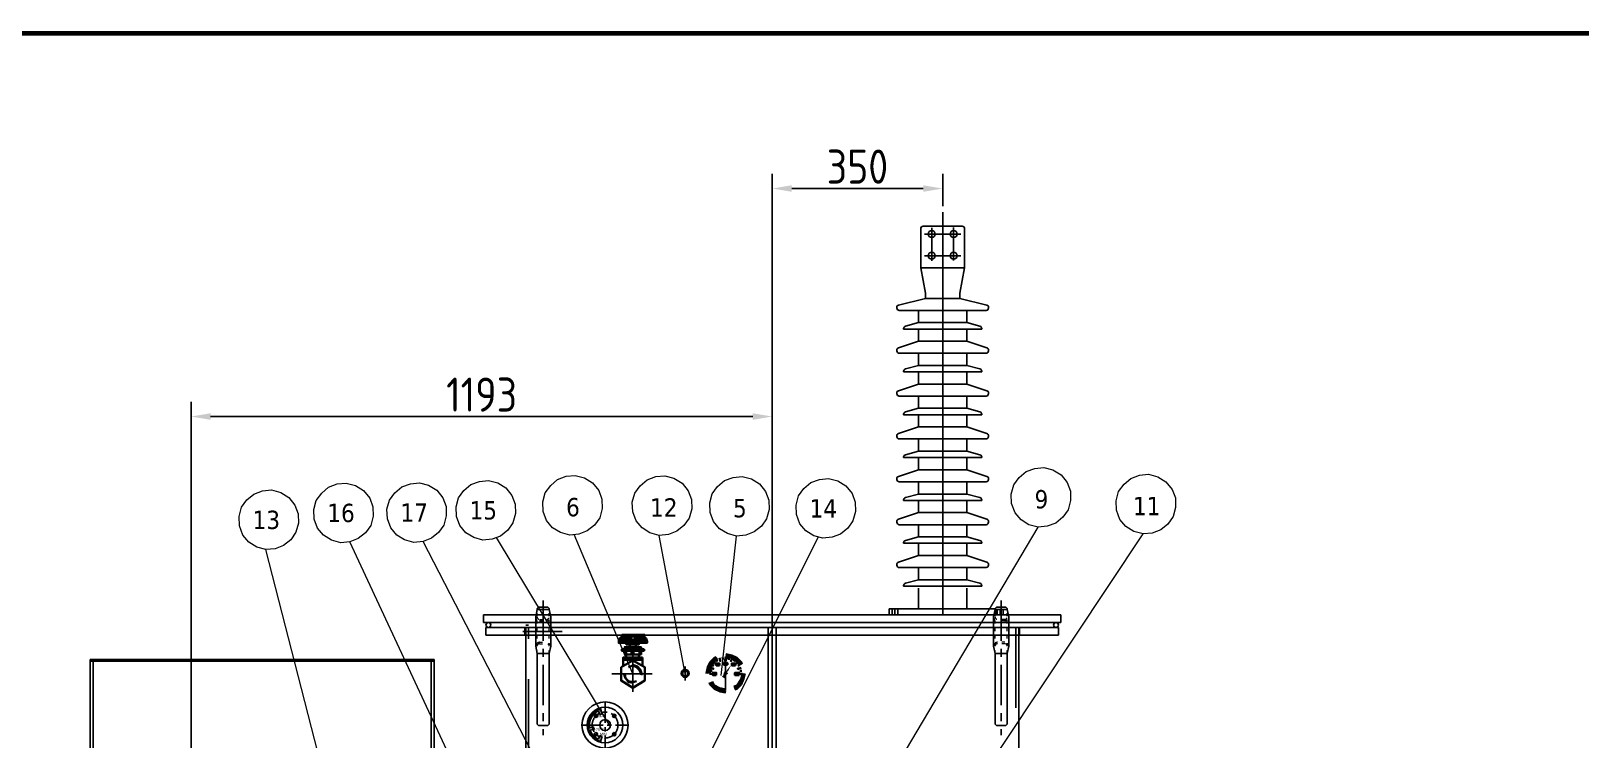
# Model space of a CAD drawing. Header units: millimetres. Extents: x 170753 to 421125, y -418833 to -179812.
# Drawn here: x 175699 to 178880, y -181530 to -180076 of the extents above; entities that cross this region are included whole.
import ezdxf

# ---------------------------------------------------------------- set-up
doc = ezdxf.new("R2010")
doc.units = ezdxf.units.MM
doc.header["$LTSCALE"] = 13
for name, pattern in [('ACAD_ISO03W100', [1.18, 0.47, -0.71]), ('CENTER', [50.8, 31.75, -6.35, 6.35, -6.35]), ('CENTERX2', [101.6, 63.5, -12.7, 12.7, -12.7]), ('HIDDEN', [9.525, 6.35, -3.175])]:
    doc.linetypes.add(name, pattern=pattern)
doc.layers.get('0').update_dxf_attribs({"color": 1, "linetype": 'CENTER'})
for name, color, linetype in [('1', 4, 'Continuous'), ('2细线层', 4, 'Continuous'), ('3', 6, 'HIDDEN'), ('4', 2, 'HIDDEN'), ('粗实线', 4, 'Continuous')]:
    doc.layers.add(name, color=color, linetype=linetype)
doc.layers.add('标注、文本', color=3, linetype='Continuous', lineweight=25)
doc.layers.add('铁心', color=3, linetype='Continuous', lineweight=0)
doc.styles.add('Note Text (ANSI)', font='arial.ttf')
doc.styles.get("Standard").update_dxf_attribs({"font": 'gbenor.shx', "bigfont": 'gbcbig.shx'})
doc.styles.add('Tahoma_txtstyle_37.59_0_0', font='tahoma.ttf')
doc.dimstyles.new('1-15', dxfattribs={"dimscale": 20, "dimtxt": 3.5, "dimasz": 2, "dimexe": 1.5, "dimexo": 0.5, "dimgap": 0.5, "dimtad": 1, "dimtoh": 1, "dimdec": 1, "dimdsep": 46, "dimtxsty": 'Standard', "dimcen": 2.5, "dimclrd": 3, "dimclre": 3, "dimclrt": 3, "dimadec": 0, "dimazin": 2, "dimtfac": 1, "dimtdec": 1, "dimtmove": 0, "dimatfit": 2, "dimfxl": 1, "dimarcsym": 0})

# ---------------------------------------------------------------- blocks, each defined once
blk = doc.blocks.new('A$C27D37FBA')
at = {"layer": '1', "color": 1, "linetype": 'CENTERX2', "lineweight": -3, "ltscale": 0.1}
for p, q in [((43.3, 74.3), (43.3, 0)), ((0, 37.2), (86.6, 37.2))]:
    blk.add_line(p, q, dxfattribs=at)
at = {"layer": '粗实线', "lineweight": 30}
for points in [[(72.3, 103.5), (72.3, 100.4), (14.3, 100.4), (14.3, 103.5)], [(61.6, 103.5), (72.3, 103.5), (72.3, 100.4), (14.3, 100.4), (14.3, 103.5), (25, 103.5)], [(21.9, 114.1), (18.9, 112.6), (15.8, 109.6)], [(21.9, 112.6), (18.9, 111.1), (15.8, 109.6)], [(21.9, 111.1), (20.4, 109.6), (18.9, 108)], [(21.9, 109.6), (20.4, 109.6), (18.9, 108)], [(34.1, 114.1), (31.1, 114.1), (26.5, 111.1), (25, 106.5)], [(31.1, 111.1), (29.5, 109.6), (28, 106.5)], [(31.1, 109.6), (29.5, 109.6), (28, 106.5)], [(28, 100.4), (28, 106.5), (28, 103.5)], [(28, 103.5), (58.5, 103.5)], [(34.1, 106.5), (34.1, 109.6), (32.6, 111.1)], [(34.1, 106.5), (32.6, 109.6)], [(37.2, 106.5), (35.7, 112.6), (34.1, 114.1)], [(34.1, 109.6), (34.1, 111.1)], [(49.4, 106.5), (50.9, 112.6), (50.9, 114.1)], [(54, 111.1), (52.4, 111.1), (52.4, 109.6), (52.4, 106.5)], [(54, 109.6), (52.4, 109.6)], [(61.6, 106.5), (58.5, 111.1), (54, 114.1)], [(58.5, 106.5), (57, 109.6), (54, 111.1)], [(58.5, 106.5), (57, 109.6), (54, 109.6)], [(58.5, 100.4), (58.5, 106.5), (58.5, 103.5)], [(70.8, 109.6), (67.7, 112.6), (64.7, 114.1)], [(69.2, 109.6), (67.7, 111.1), (64.7, 112.6)], [(67.7, 108), (66.2, 109.6), (64.7, 111.1)], [(67.7, 108), (66.2, 109.6), (64.7, 109.6)], [(26.5, 87.5), (26.5, 92.1), (60.1, 92.1), (60.1, 87.5)], [(60.1, 84.5), (60.1, 76.9), (26.5, 76.9), (26.5, 84.5)], [(25, 37.2), (28, 28), (34.1, 20.4), (43.3, 18.9), (44.8, 18.9)], [(26.5, 37.2), (28, 28), (34.1, 21.9), (43.3, 20.4), (50.9, 21.9)], [(60.1, 37.2), (57, 44.8), (50.9, 50.9), (43.3, 54), (34.1, 50.9)], [(60.1, 34.1), (61.6, 37.2), (58.5, 46.3), (52.4, 52.4), (43.3, 55.5)], [(60.1, 37.2), (60.1, 38.7)]]:
    blk.add_lwpolyline(points, dxfattribs=at)
for points in [[(55.5, 100.4), (55.5, 97.4), (29.5, 97.4), (29.5, 100.4)], [(49.4, 97.4), (49.4, 92.1), (37.2, 92.1), (37.2, 97.4)], [(18.9, 50.9), (18.9, 23.4), (43.3, 8.2), (67.7, 23.4), (67.7, 50.9), (43.3, 64.6)], [(66.2, 87.5), (66.2, 86), (20.4, 86), (20.4, 87.5)], [(66.2, 86), (66.2, 84.5), (20.4, 84.5), (20.4, 86)], [(63.1, 70.7), (63.1, 66.2), (23.4, 66.2), (23.4, 70.7)], [(55.5, 76.9), (55.5, 70.7), (29.5, 70.7), (29.5, 76.9)]]:
    blk.add_lwpolyline(points, close=True, dxfattribs=at)
for points in [[(14.3, 103.5), (14.3, 103.5), (15.8, 109.6), (15.8, 109.6)], [(14.3, 103.5), (14.3, 103.5), (15.8, 109.6), (15.8, 109.6)], [(15.8, 103.5), (15.8, 103.5), (18.9, 108), (18.9, 108)], [(17.3, 103.5), (17.3, 103.5), (18.9, 108), (18.9, 108)], [(25, 103.5), (25, 103.5), (17.3, 103.5), (17.3, 103.5)], [(18.9, 106.5), (18.9, 106.5), (25, 106.5), (25, 106.5)], [(20.4, 117.2), (20.4, 117.2), (67.7, 117.2), (67.7, 117.2)], [(21.9, 114.1), (21.9, 114.1), (64.7, 114.1), (64.7, 114.1)], [(21.9, 112.6), (21.9, 112.6), (28, 112.6), (28, 112.6)], [(21.9, 111.1), (21.9, 111.1), (26.5, 111.1), (26.5, 111.1)], [(21.9, 109.6), (21.9, 109.6), (26.5, 109.6), (26.5, 109.6)], [(25, 106.5), (25, 106.5), (25, 100.4), (25, 100.4)], [(25, 103.5), (25, 103.5), (28, 103.5), (28, 103.5)], [(28, 106.5), (28, 106.5), (58.5, 106.5), (58.5, 106.5)], [(58.5, 103.5), (58.5, 103.5), (28, 103.5), (28, 103.5)], [(31.1, 111.1), (31.1, 111.1), (32.6, 111.1), (32.6, 111.1)], [(31.1, 109.6), (31.1, 109.6), (32.6, 109.6), (32.6, 109.6)], [(40.2, 114.1), (40.2, 114.1), (40.2, 100.4), (40.2, 100.4)], [(46.3, 114.1), (46.3, 114.1), (46.3, 100.4), (46.3, 100.4)], [(54, 114.1), (54, 114.1), (50.9, 114.1), (50.9, 114.1)], [(50.9, 112.6), (50.9, 112.6), (50.9, 114.1), (50.9, 114.1)], [(52.4, 109.6), (52.4, 109.6), (50.9, 106.5), (50.9, 106.5)], [(54, 111.1), (54, 111.1), (54, 112.6), (54, 112.6)], [(54, 109.6), (54, 109.6), (54, 111.1), (54, 111.1)], [(64.7, 112.6), (64.7, 112.6), (57, 112.6), (57, 112.6)], [(64.7, 111.1), (64.7, 111.1), (60.1, 111.1), (60.1, 111.1)], [(64.7, 109.6), (64.7, 109.6), (60.1, 109.6), (60.1, 109.6)], [(61.6, 106.5), (61.6, 106.5), (67.7, 106.5), (67.7, 106.5)], [(67.7, 106.5), (67.7, 106.5), (61.6, 106.5), (61.6, 106.5)], [(61.6, 106.5), (61.6, 106.5), (61.6, 100.4), (61.6, 100.4)], [(72.3, 103.5), (72.3, 103.5), (61.6, 103.5), (61.6, 103.5)], [(61.6, 103.5), (61.6, 103.5), (69.2, 103.5), (69.2, 103.5)], [(69.2, 103.5), (69.2, 103.5), (67.7, 108), (67.7, 108)], [(69.2, 103.5), (69.2, 103.5), (67.7, 108), (67.7, 108)], [(72.3, 103.5), (72.3, 103.5), (69.2, 109.6), (69.2, 109.6)], [(72.3, 103.5), (72.3, 103.5), (70.8, 109.6), (70.8, 109.6)], [(72.3, 100.4), (72.3, 100.4), (72.3, 103.5), (72.3, 103.5)], [(23.4, 66.2), (23.4, 66.2), (23.4, 54), (23.4, 54)], [(29.5, 92.1), (29.5, 92.1), (29.5, 87.5), (29.5, 87.5)], [(29.5, 84.5), (29.5, 84.5), (29.5, 76.9), (29.5, 76.9)], [(34.1, 70.7), (34.1, 70.7), (34.1, 66.2), (34.1, 66.2)], [(35.7, 70.7), (35.7, 70.7), (35.7, 66.2), (35.7, 66.2)], [(40.2, 92.1), (40.2, 92.1), (40.2, 87.5), (40.2, 87.5)], [(40.2, 84.5), (40.2, 84.5), (40.2, 76.9), (40.2, 76.9)], [(44.8, 92.1), (44.8, 92.1), (44.8, 87.5), (44.8, 87.5)], [(44.8, 84.5), (44.8, 84.5), (44.8, 76.9), (44.8, 76.9)], [(50.9, 70.7), (50.9, 70.7), (50.9, 66.2), (50.9, 66.2)], [(52.4, 70.7), (52.4, 70.7), (52.4, 66.2), (52.4, 66.2)], [(57, 92.1), (57, 92.1), (57, 87.5), (57, 87.5)], [(57, 84.5), (57, 84.5), (57, 76.9), (57, 76.9)], [(63.1, 66.2), (63.1, 66.2), (63.1, 54), (63.1, 54)]]:
    blk.add_open_spline(points, degree=3, dxfattribs=at)
blk = doc.blocks.new('A$C611D0E0A')
at = {"layer": '粗实线', "lineweight": 30}
h = blk.add_hatch(color=256, dxfattribs=at)
h.dxf.hatch_style = 2
h.paths.add_polyline_path([(0.93, 2.2), (0.93, 2.16), (0.97, 2.16)])
h = blk.add_hatch(color=256, dxfattribs=at)
h.dxf.hatch_style = 2
h.paths.add_polyline_path([(1.69, 2.2), (1.65, 2.16), (1.69, 2.16)])
h = blk.add_hatch(color=256, dxfattribs=at)
h.dxf.hatch_style = 2
h.paths.add_polyline_path([(0.38, 1.19), (0.68, 1.19), (0.68, 1.35), (0.38, 1.35)])
h = blk.add_hatch(color=256, dxfattribs=at)
h.dxf.hatch_style = 2
h.paths.add_polyline_path([(0.42, 1.65), (0.47, 1.65), (0.47, 1.61)])
h = blk.add_hatch(color=256, dxfattribs=at)
h.dxf.hatch_style = 2
h.paths.add_polyline_path([(0.59, 1.99), (0.63, 1.99), (0.63, 1.95)])
h = blk.add_hatch(color=256, dxfattribs=at)
h.dxf.hatch_style = 2
h.paths.add_polyline_path([(0.63, 1.86), (0.89, 1.86), (0.89, 1.99), (0.63, 1.99)])
h = blk.add_hatch(color=256, dxfattribs=at)
h.dxf.hatch_style = 2
h.paths.add_polyline_path([(0.93, 1.9), (1.14, 1.48), (1.27, 1.48)])
h = blk.add_hatch(color=256, dxfattribs=at)
h.dxf.hatch_style = 2
h.paths.add_polyline_path([(1.14, 1.48), (1.19, 1.44), (1.4, 1.44)])
h = blk.add_hatch(color=256, dxfattribs=at)
h.dxf.hatch_style = 2
h.paths.add_polyline_path([(1.14, 1.48), (1.27, 1.48), (1.4, 1.44)])
h = blk.add_hatch(color=256, dxfattribs=at)
h.dxf.hatch_style = 2
h.paths.add_polyline_path([(1.19, 1.35), (1.14, 1.31), (1.44, 1.31)])
h = blk.add_hatch(color=256, dxfattribs=at)
h.dxf.hatch_style = 2
h.paths.add_polyline_path([(1.14, 1.31), (1.19, 1.27), (1.44, 1.27)])
h = blk.add_hatch(color=256, dxfattribs=at)
h.dxf.hatch_style = 2
h.paths.add_polyline_path([(1.14, 1.31), (1.44, 1.31), (1.44, 1.27)])
h = blk.add_hatch(color=256, dxfattribs=at)
h.dxf.hatch_style = 2
h.paths.add_polyline_path([(1.19, 1.9), (1.44, 1.9), (1.44, 2.03), (1.19, 2.03)])
h = blk.add_hatch(color=256, dxfattribs=at)
h.dxf.hatch_style = 2
h.paths.add_polyline_path([(1.19, 1.44), (1.19, 1.4), (1.4, 1.4)])
h = blk.add_hatch(color=256, dxfattribs=at)
h.dxf.hatch_style = 2
h.paths.add_polyline_path([(1.19, 1.44), (1.4, 1.44), (1.4, 1.4)])
h = blk.add_hatch(color=256, dxfattribs=at)
h.dxf.hatch_style = 2
h.paths.add_polyline_path([(1.19, 1.4), (1.19, 1.35), (1.44, 1.35)])
h = blk.add_hatch(color=256, dxfattribs=at)
h.dxf.hatch_style = 2
h.paths.add_polyline_path([(1.19, 1.4), (1.4, 1.4), (1.44, 1.35)])
h = blk.add_hatch(color=256, dxfattribs=at)
h.dxf.hatch_style = 2
h.paths.add_polyline_path([(1.19, 1.35), (1.44, 1.35), (1.44, 1.31)])
h = blk.add_hatch(color=256, dxfattribs=at)
h.dxf.hatch_style = 2
h.paths.add_polyline_path([(1.19, 1.27), (1.23, 1.23), (1.48, 1.23)])
h = blk.add_hatch(color=256, dxfattribs=at)
h.dxf.hatch_style = 2
h.paths.add_polyline_path([(1.19, 1.27), (1.44, 1.27), (1.48, 1.23)])
h = blk.add_hatch(color=256, dxfattribs=at)
h.dxf.hatch_style = 2
h.paths.add_polyline_path([(1.23, 1.23), (1.31, 1.19), (1.48, 1.19)])
h = blk.add_hatch(color=256, dxfattribs=at)
h.dxf.hatch_style = 2
h.paths.add_polyline_path([(1.23, 1.23), (1.48, 1.23), (1.48, 1.19)])
h = blk.add_hatch(color=256, dxfattribs=at)
h.dxf.hatch_style = 2
h.paths.add_polyline_path([(1.31, 1.19), (1.35, 1.1), (1.57, 1.1)])
h = blk.add_hatch(color=256, dxfattribs=at)
h.dxf.hatch_style = 2
h.paths.add_polyline_path([(1.31, 1.19), (1.48, 1.19), (1.57, 1.1)])
h = blk.add_hatch(color=256, dxfattribs=at)
h.dxf.hatch_style = 2
h.paths.add_polyline_path([(1.35, 1.1), (1.57, 1.1), (1.4, 0.97)])
h = blk.add_hatch(color=256, dxfattribs=at)
h.dxf.hatch_style = 2
h.paths.add_polyline_path([(1.74, 1.86), (1.95, 1.86), (1.95, 1.99), (1.74, 1.99)])
h = blk.add_hatch(color=256, dxfattribs=at)
h.dxf.hatch_style = 2
h.paths.add_polyline_path([(1.99, 1.99), (1.95, 1.95), (1.99, 1.95)])
h = blk.add_hatch(color=256, dxfattribs=at)
h.dxf.hatch_style = 2
h.paths.add_polyline_path([(1.95, 1.19), (2.2, 1.19), (2.2, 1.35), (1.95, 1.35)])
h = blk.add_hatch(color=256, dxfattribs=at)
h.dxf.hatch_style = 2
h.paths.add_polyline_path([(1.99, 1.99), (2.03, 1.99), (1.99, 1.95)])
h = blk.add_hatch(color=256, dxfattribs=at)
h.dxf.hatch_style = 2
h.paths.add_polyline_path([(2.16, 1.65), (2.2, 1.65), (2.16, 1.61)])
for points in [[(1.31, 2.62), (0.89, 2.54), (0.55, 2.37), (0.25, 2.07), (0.21, 1.95)], [(1.31, 2.54), (0.85, 2.46), (0.42, 2.2), (0.25, 1.9)], [(1.31, 2.46), (0.89, 2.37), (0.51, 2.12), (0.34, 1.86)], [(2.41, 1.31), (2.33, 1.74), (2.12, 2.12), (1.86, 2.29)], [(2.54, 1.31), (2.46, 1.78), (2.16, 2.2), (1.9, 2.37)], [(2.62, 1.31), (2.54, 1.74), (2.37, 2.07), (2.07, 2.37), (1.95, 2.41)], [(0, 1.31), (0.08, 0.93), (0.25, 0.55), (0.55, 0.25), (0.68, 0.21)], [(0.08, 1.31), (0.17, 0.85), (0.42, 0.47), (0.72, 0.3)], [(0.17, 1.31), (0.25, 0.89), (0.51, 0.51), (0.76, 0.38)], [(2.54, 1.31), (2.54, 1.35)], [(2.62, 1.31), (2.62, 1.35)], [(1.31, 0.21), (1.74, 0.3), (2.12, 0.51), (2.24, 0.76)], [(1.31, 0.08), (1.78, 0.17), (2.16, 0.47), (2.33, 0.72)], [(1.31, 0), (1.69, 0.08), (2.07, 0.25), (2.37, 0.55), (2.41, 0.68)]]:
    blk.add_lwpolyline(points, dxfattribs=at)
for points in [[(0.93, 2.2), (0.97, 2.16), (0.93, 2.16)], [(1.4, 2.33), (1.23, 2.33)], [(1.31, 2.24), (1.31, 2.2), (1.31, 2.16), (1.35, 2.16), (1.35, 2.2), (1.35, 2.24)], [(1.69, 2.2), (1.69, 2.16), (1.65, 2.16)], [(1.69, 2.2), (1.65, 2.16), (1.69, 2.16)], [(0.34, 1.27), (0.38, 1.27)], [(0.38, 1.65), (0.47, 1.61), (0.47, 1.65), (0.42, 1.65)], [(0.38, 1.19), (0.68, 1.19), (0.68, 1.35), (0.38, 1.35)], [(0.59, 1.99), (0.63, 1.95)], [(0.63, 1.86), (0.89, 1.86), (0.89, 1.99), (0.63, 1.99)], [(1.19, 1.9), (1.44, 1.9), (1.44, 2.03), (1.19, 2.03)], [(1.74, 1.86), (1.95, 1.86), (1.95, 1.99), (1.74, 1.99)], [(2.03, 1.99), (1.99, 1.95), (1.95, 1.95), (1.99, 1.99)], [(1.99, 1.99), (1.95, 1.95), (1.99, 1.95), (2.03, 1.99)], [(1.95, 1.19), (2.2, 1.19), (2.2, 1.35), (1.95, 1.35)], [(2.2, 1.65), (2.16, 1.61), (2.16, 1.65)], [(2.2, 1.65), (2.16, 1.61), (2.16, 1.65)], [(2.29, 1.27), (2.2, 1.27)], [(2.29, 1.27), (2.2, 1.27)]]:
    blk.add_lwpolyline(points, close=True, dxfattribs=at)
for points in [[(0.68, 2.24), (0.68, 2.24), (0.76, 2.12), (0.76, 2.12)], [(0.85, 2.37), (0.85, 2.37), (0.93, 2.2), (0.93, 2.2)], [(1.1, 2.41), (1.1, 2.41), (1.1, 2.24), (1.1, 2.24)], [(1.31, 2.46), (1.31, 2.46), (1.31, 2.29), (1.31, 2.29)], [(1.52, 2.41), (1.52, 2.41), (1.48, 2.24), (1.48, 2.24)], [(1.74, 2.37), (1.74, 2.37), (1.69, 2.2), (1.69, 2.2)], [(1.95, 2.24), (1.95, 2.24), (1.86, 2.12), (1.86, 2.12)], [(0.17, 1.27), (0.17, 1.27), (0.34, 1.27), (0.34, 1.27)], [(0.21, 1.48), (0.21, 1.48), (0.34, 1.48), (0.34, 1.48)], [(0.25, 1.69), (0.25, 1.69), (0.38, 1.65), (0.38, 1.65)], [(0.34, 1.9), (0.34, 1.9), (0.47, 1.82), (0.47, 1.82)], [(0.51, 2.07), (0.51, 2.07), (0.59, 1.99), (0.59, 1.99)], [(2.12, 2.07), (2.12, 2.07), (1.99, 1.99), (1.99, 1.99)], [(2.24, 1.9), (2.24, 1.9), (2.12, 1.82), (2.12, 1.82)], [(2.37, 1.69), (2.37, 1.69), (2.2, 1.65), (2.2, 1.65)], [(2.41, 1.48), (2.41, 1.48), (2.24, 1.48), (2.24, 1.48)], [(2.41, 1.27), (2.41, 1.27), (2.29, 1.27), (2.29, 1.27)], [(2.41, 1.31), (2.41, 1.31), (2.41, 1.35), (2.41, 1.35)]]:
    blk.add_open_spline(points, degree=3, dxfattribs=at)
blk = doc.blocks.new('fgffg')
blk.add_hatch(color=256).paths.add_polyline_path([(26283.3, -83546.9, -0.054749), (26292.7, -83543.5), (26285.6, -83524, 0.757864), (26285.6, -83652), (26292.7, -83632.5, -0.054749), (26283.3, -83629), (26277.9, -83643.8, -0.201943), (26245.7, -83608.7), (26260.9, -83604.6, -0.054749), (26258.3, -83594.9), (26243.1, -83599, -0.342707), (26277.9, -83532.1)])
for p, q in [((26283.3, -83546.9), (26277.9, -83532.1)), ((26292.7, -83543.5), (26285.6, -83524)), ((26258.3, -83594.9), (26243.1, -83599)), ((26260.9, -83604.6), (26245.7, -83608.7)), ((26283.3, -83629), (26277.9, -83643.8)), ((26292.7, -83632.5), (26285.6, -83652))]:
    blk.add_line(p, q)
for radius, start, end in [(66.5, 105.68564, 254.31436), (61.5, 114.66607, 190.33393), (45.8, 103.73251, 116.26749), (61.5, 199.66607, 245.33393), (45.8, 188.73251, 201.26749), (45.8, 243.73251, 256.26749)]:
    blk.add_arc((26303.6, -83588), radius, start, end)
blk = doc.blocks.new('A$C6F763E90')
at = {"layer": '1', "color": 1, "linetype": 'CENTERX2', "lineweight": -3, "ltscale": 0.1}
for p, q in [((48.8, 132.3), (60.4, 120.7)), ((90.5, 181.1), (90.5, 0)), ((132.3, 132.3), (120.7, 120.7)), ((0, 90.5), (181.1, 90.5)), ((48.8, 48.8), (60.4, 60.4)), ((132.3, 48.8), (120.7, 60.4))]:
    blk.add_line(p, q, dxfattribs=at)
blk.add_circle((90.5, 90.5), 50.8, dxfattribs=at)
at = {"layer": '2细线层'}
for centre, radius in [((90.5, 90.5), 90.5), ((90.5, 90.5), 69.8), ((54.6, 126.5), 6.5), ((126.5, 126.5), 6.5), ((54.6, 54.6), 6.5), ((90.5, 90.5), 21.1), ((126.5, 54.6), 6.5)]:
    blk.add_circle(centre, radius, dxfattribs=at)
blk.add_blockref('fgffg', (-26213, 83678.5), dxfattribs=at)
at = {"layer": '2细线层', "style": 'Note Text (ANSI)'}
for s, p in [('MAX', (64.3, 121)), ('+20%%DC', (46.5, 67.9)), ('MIN', (70.9, 50.4))]:
    blk.add_text(s, height=10, dxfattribs=at).set_placement(p)
blk = doc.blocks.new('*D666')
at = {"layer": 'Defpoints', "color": 0, "transparency": 16777216}
for p in [(177220.1, -180866.9), (176027.1, -181756.5), (177220.1, -181756.5)]:
    blk.add_point(p, dxfattribs=at)
at = {"layer": '标注、文本', "color": 3, "lineweight": -2, "transparency": 16777216}
for p, q in [((176027.1, -181746.5), (176027.1, -180836.9)), ((177220.1, -181746.5), (177220.1, -180836.9)), ((176067.1, -180866.9), (177180.1, -180866.9))]:
    blk.add_line(p, q, dxfattribs=at)
at = {"layer": '标注、文本', "color": 3, "transparency": 16777216}
for points in [[(176067.1, -180860.2), (176067.1, -180873.6), (176027.1, -180866.9)], [(177180.1, -180860.2), (177180.1, -180873.6), (177220.1, -180866.9)]]:
    blk.add_solid(points, dxfattribs=at)
at = {"layer": '标注、文本', "color": 3, "transparency": 16777216, "insert": (176623.6, -180821.9), "char_height": 70, "attachment_point": 5}
blk.add_mtext('1193', dxfattribs=at)
blk = doc.blocks.new('*D668')
at = {"layer": 'Defpoints', "color": 0, "transparency": 16777216}
for p in [(177570.1, -180399.3), (177570.1, -180445.7), (177220.1, -181299.5)]:
    blk.add_point(p, dxfattribs=at)
at = {"layer": '标注、文本', "color": 3, "lineweight": -2, "transparency": 16777216}
for p, q in [((177220.1, -181289.5), (177220.1, -180369.3)), ((177570.1, -180435.7), (177570.1, -180369.3)), ((177260.1, -180399.3), (177530.1, -180399.3))]:
    blk.add_line(p, q, dxfattribs=at)
at = {"layer": '标注、文本', "color": 3, "transparency": 16777216}
for points in [[(177260.1, -180392.6), (177260.1, -180405.9), (177220.1, -180399.3)], [(177530.1, -180392.6), (177530.1, -180405.9), (177570.1, -180399.3)]]:
    blk.add_solid(points, dxfattribs=at)
at = {"layer": '标注、文本', "color": 3, "transparency": 16777216, "insert": (177395.1, -180354.3), "char_height": 70, "attachment_point": 5}
blk.add_mtext('350', dxfattribs=at)

msp = doc.modelspace()

# ---------------------------------------------------------------- linework, layer by layer
at = {"layer": '1', "color": 1, "linetype": 'CENTERX2', "lineweight": -3}
for p, q in [((177570.08, -181273.54), (177570.08, -180445.71)), ((177220.08, -181299.54), (177220.08, -182253.48))]:
    msp.add_line(p, q, dxfattribs=at)
at = {"layer": '1', "color": 0}
for p, q in [((177525.08, -180481.54), (177525.08, -180562.04)), ((177530.08, -180476.54), (177610.08, -180476.54)), ((177615.08, -180481.54), (177615.08, -180562.04)), ((177525.08, -180562.04), (177615.08, -180562.04)), ((177525.08, -180562.04), (177534.64, -180613.54)), ((177615.08, -180562.04), (177605.52, -180613.54)), ((177479.42, -180638.27), (177534.64, -180624.55)), ((177534.64, -180624.55), (177534.64, -180613.54)), ((177605.52, -180624.55), (177534.64, -180624.55)), ((177605.52, -180624.55), (177605.52, -180613.54)), ((177660.74, -180638.27), (177605.52, -180624.55)), ((177476.03, -180644.35), (177476.03, -180642.97)), ((177480.98, -180649.3), (177570.08, -180649.3)), ((177520.58, -180674.3), (177520.58, -180649.3)), ((177659.18, -180649.3), (177570.08, -180649.3)), ((177619.58, -180674.3), (177619.58, -180649.3)), ((177664.13, -180644.35), (177664.13, -180642.97)), ((177489.89, -180686.28), (177489.89, -180687.42)), ((177650.27, -180687.42), (177489.89, -180687.42)), ((177520.58, -180674.3), (177493.57, -180681.49)), ((177619.58, -180674.3), (177520.58, -180674.3)), ((177520.58, -180712.43), (177520.58, -180687.42)), ((177619.58, -180674.3), (177646.59, -180681.49)), ((177619.58, -180712.43), (177619.58, -180687.42)), ((177650.27, -180686.28), (177650.27, -180687.42)), ((177479.42, -180726.15), (177520.58, -180712.43)), ((177619.58, -180712.43), (177520.58, -180712.43)), ((177660.74, -180726.15), (177619.58, -180712.43)), ((177476.03, -180732.23), (177476.03, -180730.84)), ((177480.98, -180737.18), (177570.08, -180737.18)), ((177520.58, -180762.18), (177520.58, -180737.18)), ((177659.18, -180737.18), (177570.08, -180737.18)), ((177619.58, -180762.18), (177619.58, -180737.18)), ((177664.13, -180732.23), (177664.13, -180730.84)), ((177489.89, -180774.15), (177489.89, -180775.3)), ((177650.27, -180775.3), (177489.89, -180775.3)), ((177520.58, -180762.18), (177493.57, -180769.37)), ((177619.58, -180762.18), (177520.58, -180762.18)), ((177520.58, -180800.3), (177520.58, -180775.3)), ((177619.58, -180762.18), (177646.59, -180769.37)), ((177619.58, -180800.3), (177619.58, -180775.3)), ((177650.27, -180774.15), (177650.27, -180775.3)), ((177479.42, -180814.02), (177520.58, -180800.3)), ((177619.58, -180800.3), (177520.58, -180800.3)), ((177660.74, -180814.02), (177619.58, -180800.3)), ((177476.03, -180820.1), (177476.03, -180818.72)), ((177480.98, -180825.05), (177570.08, -180825.05)), ((177520.58, -180850.06), (177520.58, -180825.05)), ((177659.18, -180825.05), (177570.08, -180825.05)), ((177619.58, -180850.06), (177619.58, -180825.05)), ((177664.13, -180820.1), (177664.13, -180818.72)), ((177489.89, -180862.03), (177489.89, -180863.17)), ((177650.27, -180863.17), (177489.89, -180863.17)), ((177520.58, -180850.06), (177493.57, -180857.25)), ((177619.58, -180850.06), (177520.58, -180850.06)), ((177520.58, -180888.18), (177520.58, -180863.17)), ((177520.58, -180888.18), (177520.58, -180863.17)), ((177619.58, -180850.06), (177646.59, -180857.25)), ((177619.58, -180888.18), (177619.58, -180863.17)), ((177619.58, -180888.18), (177619.58, -180863.17)), ((177650.27, -180862.03), (177650.27, -180863.17)), ((177476.03, -180907.98), (177476.03, -180906.59)), ((177479.42, -180901.9), (177520.58, -180888.18)), ((177619.58, -180888.18), (177520.58, -180888.18)), ((177660.74, -180901.9), (177619.58, -180888.18)), ((177664.13, -180907.98), (177664.13, -180906.6)), ((177480.98, -180912.93), (177570.08, -180912.93)), ((177520.58, -180937.93), (177493.57, -180945.12)), ((177520.58, -180937.93), (177520.58, -180912.93)), ((177619.58, -180937.93), (177520.58, -180937.93)), ((177659.18, -180912.93), (177570.08, -180912.93)), ((177619.58, -180937.93), (177619.58, -180912.93)), ((177619.58, -180937.93), (177646.59, -180945.12)), ((177489.89, -180949.9), (177489.89, -180951.05)), ((177650.27, -180951.05), (177489.89, -180951.05)), ((177520.58, -180976.05), (177520.58, -180951.05)), ((177619.58, -180976.05), (177619.58, -180951.05)), ((177650.27, -180949.9), (177650.27, -180951.05)), ((177476.03, -180995.86), (177476.03, -180994.47)), ((177479.42, -180989.77), (177520.58, -180976.05)), ((177480.98, -181000.8), (177570.08, -181000.8)), ((177619.58, -180976.05), (177520.58, -180976.05)), ((177520.58, -181025.81), (177520.58, -181000.8)), ((177659.18, -181000.8), (177570.08, -181000.8)), ((177660.74, -180989.78), (177619.58, -180976.05)), ((177619.58, -181025.81), (177619.58, -181000.8)), ((177664.13, -180995.85), (177664.13, -180994.47)), ((177489.89, -181037.78), (177489.89, -181038.93)), ((177650.27, -181038.93), (177489.89, -181038.93)), ((177520.58, -181025.81), (177493.57, -181033)), ((177619.58, -181025.81), (177520.58, -181025.81)), ((177520.58, -181063.93), (177520.58, -181038.93)), ((177619.58, -181025.81), (177646.59, -181033)), ((177619.58, -181063.93), (177619.58, -181038.93)), ((177650.27, -181037.78), (177650.27, -181038.93)), ((177479.42, -181077.65), (177520.58, -181063.93)), ((177619.58, -181063.93), (177520.58, -181063.93)), ((177660.74, -181077.65), (177619.58, -181063.93)), ((177476.03, -181083.73), (177476.03, -181082.35)), ((177480.98, -181088.68), (177570.08, -181088.68)), ((177520.58, -181113.68), (177520.58, -181088.68)), ((177659.18, -181088.68), (177570.08, -181088.68)), ((177619.58, -181113.68), (177619.58, -181088.68)), ((177664.13, -181083.73), (177664.13, -181082.35)), ((177489.89, -181125.66), (177489.89, -181126.8)), ((177650.27, -181126.8), (177489.89, -181126.8)), ((177520.58, -181113.68), (177493.57, -181120.87)), ((177619.58, -181113.68), (177520.58, -181113.68)), ((177520.58, -181151.81), (177520.58, -181126.8)), ((177619.58, -181113.68), (177646.59, -181120.87)), ((177619.58, -181151.81), (177619.58, -181126.8)), ((177650.27, -181125.66), (177650.27, -181126.8)), ((177479.42, -181165.53), (177520.58, -181151.81)), ((177619.58, -181151.81), (177520.58, -181151.81)), ((177660.74, -181165.53), (177619.58, -181151.81)), ((177476.03, -181171.61), (177476.03, -181170.22)), ((177480.98, -181176.56), (177570.08, -181176.56)), ((177520.58, -181201.56), (177520.58, -181176.56)), ((177659.18, -181176.56), (177570.08, -181176.56)), ((177619.58, -181201.56), (177619.58, -181176.56)), ((177664.13, -181171.61), (177664.13, -181170.22)), ((177489.89, -181213.53), (177489.89, -181214.68)), ((177650.27, -181214.68), (177489.89, -181214.68)), ((177520.58, -181201.56), (177493.57, -181208.75)), ((177619.58, -181201.56), (177520.58, -181201.56)), ((177520.58, -181261.54), (177520.58, -181218.64)), ((177619.58, -181201.56), (177646.59, -181208.75)), ((177619.58, -181261.54), (177619.58, -181218.64)), ((177650.27, -181213.53), (177650.27, -181214.68)), ((177460.08, -181261.54), (177680.08, -181261.54)), ((177460.08, -181261.54), (177460.08, -181273.54)), ((177475.08, -181261.54), (177665.08, -181261.54)), ((177680.08, -181261.54), (177680.08, -181273.54)), ((177460.08, -181273.54), (177680.08, -181273.54))]:
    msp.add_line(p, q, dxfattribs=at)
at = {"layer": '1', "color": 1, "linetype": 'CENTERX2', "lineweight": -3, "ltscale": 0.1}
for p, q in [((176750.08, -181244.05), (176750.08, -181520.51)), ((177690.08, -181244.05), (177690.08, -181520.51)), ((176708.02, -181307.67), (176788.71, -181307.67)), ((177041.77, -181379.37), (177041.77, -181408.31)), ((177124.18, -181360.18), (177124.18, -181427.5))]:
    msp.add_line(p, q, dxfattribs=at)
at = {"layer": '1'}
for p, q in [((177812.58, -181273.54), (176627.58, -181273.54)), ((176627.58, -181289.54), (176627.58, -181273.54)), ((176627.58, -181289.54), (177812.58, -181289.54)), ((177812.58, -181289.54), (177812.58, -181273.54)), ((176712.58, -181299.54), (176632.58, -181299.54)), ((176632.58, -181299.54), (176632.58, -181315.54)), ((176632.58, -181315.54), (176712.58, -181315.54)), ((176632.58, -181315.54), (177807.58, -181315.54)), ((176637.58, -181299.54), (177807.58, -181299.54)), ((176712.58, -181299.54), (176712.58, -181315.54)), ((176714.08, -183799.54), (176714.08, -181299.54)), ((177726.08, -181299.54), (177726.08, -183799.54)), ((177726.08, -183799.54), (177726.08, -181299.54)), ((177727.58, -181299.54), (177807.58, -181299.54)), ((177727.58, -181299.54), (177727.58, -181315.54)), ((177807.58, -181315.54), (177727.58, -181315.54)), ((177807.58, -181299.54), (177807.58, -181315.54)), ((175820.08, -181365.54), (176526.08, -181365.54)), ((175820.08, -183931.21), (175820.08, -181365.54)), ((175820.08, -181368.54), (176526.08, -181368.54)), ((175826.08, -183931.21), (175826.08, -181365.54)), ((176520.08, -183934.21), (176520.08, -181365.54)), ((176526.08, -183934.21), (176526.08, -181365.54))]:
    msp.add_line(p, q, dxfattribs=at)
at = {"layer": '1', "const_width": 9.42}
msp.add_lwpolyline([(171452.39, -187508.07), (181785.83, -187508.07), (181785.83, -180080.91), (171452.39, -180080.91), (171452.39, -187508.07)], dxfattribs=at)
at = {"layer": '1'}
for points in [[(177212.08, -182253.48), (177212.08, -181299.54)], [(177228.08, -181299.54), (177228.08, -182253.48)]]:
    msp.add_lwpolyline(points, dxfattribs=at)
at = {"layer": '1', "color": 0}
for centre in [(177547.58, -180492.54), (177592.58, -180492.54), (177547.58, -180537.04), (177592.58, -180537.04)]:
    msp.add_circle(centre, 7, dxfattribs=at)
at = {"layer": '1'}
for centre in [(176637.58, -181294.54), (177802.58, -181294.54)]:
    msp.add_circle(centre, 5, dxfattribs=at)
at = {"layer": '1', "color": 0}
for centre, start, end in [((177530.08, -180481.54), 90, 180), ((177610.08, -180481.54), 0, 90)]:
    msp.add_arc(centre, 5, start, end, dxfattribs=at)
at = {"layer": '1', "color": 0, "extrusion": (0, 0, -1)}
for centre, major_axis, start_param, end_param in [((177480.98, -180642.97), (3.5, 3.5), 3.9269907, 5.1760363), ((177480.98, -180644.35), (3.5, 3.5), 2.3561942, 3.9269907), ((177659.18, -180644.35), (3.5, 3.5), 0.7853981, 2.3561944), ((177659.18, -180642.97), (-3.5, 3.5), 1.1071486, 2.3561944), ((177494.84, -180686.28), (-3.5, 3.5), 5.497787, 6.808483), ((177645.32, -180686.28), (3.5, 3.5), -0.5252979, 0.7853981), ((177480.98, -180730.84), (3.5, 3.5), 3.9269907, 5.1760363), ((177480.98, -180732.23), (3.5, 3.5), 2.3561942, 3.9269907), ((177659.18, -180732.23), (3.5, 3.5), 0.7853981, 2.3561944), ((177659.18, -180730.84), (-3.5, 3.5), 1.1071486, 2.3561944), ((177494.84, -180774.15), (-3.5, 3.5), 5.497787, 6.808483), ((177645.32, -180774.15), (3.5, 3.5), -0.5252979, 0.7853981), ((177480.98, -180818.72), (3.5, 3.5), 3.9269907, 5.1760363), ((177659.18, -180818.72), (-3.5, 3.5), 1.1071486, 2.3561944), ((177480.98, -180820.1), (3.5, 3.5), 2.3561942, 3.9269907), ((177659.18, -180820.1), (3.5, 3.5), 0.7853981, 2.3561944), ((177494.84, -180862.03), (-3.5, 3.5), 5.497787, 6.808483), ((177645.32, -180862.03), (3.5, 3.5), -0.5252979, 0.7853981), ((177480.98, -180906.59), (3.5, 3.5), 3.9269907, 5.1760363), ((177480.98, -180907.98), (3.5, 3.5), 2.3561942, 3.9269907), ((177659.18, -180907.98), (3.5, 3.5), 0.7853981, 2.3561944), ((177659.18, -180906.6), (-3.5, 3.5), 1.1071486, 2.3561944), ((177494.84, -180949.9), (-3.5, 3.5), 5.497787, 6.808483), ((177645.32, -180949.9), (3.5, 3.5), -0.5252979, 0.7853981), ((177480.98, -180994.47), (3.5, 3.5), 3.9269907, 5.1760363), ((177480.98, -180995.86), (3.5, 3.5), 2.3561942, 3.9269907), ((177659.18, -180995.85), (3.5, 3.5), 0.7853981, 2.3561944), ((177659.18, -180994.47), (-3.5, 3.5), 1.1071486, 2.3561944), ((177494.84, -181037.78), (-3.5, 3.5), 5.497787, 6.808483), ((177645.32, -181037.78), (3.5, 3.5), -0.5252979, 0.7853981), ((177480.98, -181082.35), (3.5, 3.5), 3.9269907, 5.1760363), ((177480.98, -181083.73), (3.5, 3.5), 2.3561942, 3.9269907), ((177659.18, -181083.73), (3.5, 3.5), 0.7853981, 2.3561944), ((177659.18, -181082.35), (-3.5, 3.5), 1.1071486, 2.3561944), ((177494.84, -181125.66), (-3.5, 3.5), 5.497787, 6.808483), ((177645.32, -181125.66), (3.5, 3.5), -0.5252979, 0.7853981), ((177480.98, -181170.22), (3.5, 3.5), 3.9269907, 5.1760363), ((177659.18, -181170.22), (-3.5, 3.5), 1.1071486, 2.3561944), ((177480.98, -181171.61), (3.5, 3.5), 2.3561942, 3.9269907), ((177659.18, -181171.61), (3.5, 3.5), 0.7853981, 2.3561944), ((177494.84, -181213.53), (-3.5, 3.5), 5.497787, 6.808483), ((177645.32, -181213.53), (3.5, 3.5), -0.5252979, 0.7853981)]:
    msp.add_ellipse(centre, major_axis=major_axis, ratio=1, start_param=start_param, end_param=end_param, dxfattribs=at)
at = {"layer": '3', "ltscale": 2}
for p, q in [((176637.58, -181289.54), (177810.08, -181289.54)), ((176720.08, -183799.54), (176720.08, -181299.54)), ((177720.08, -181299.54), (177720.08, -183799.54))]:
    msp.add_line(p, q, dxfattribs=at)
at = {"layer": '3', "ltscale": 10}
msp.add_line((176714.08, -181294.54), (176720.08, -181294.54), dxfattribs=at)
at = {"layer": '4', "color": 1}
for p, q in [((177532.83, -180492.54), (177607.33, -180492.54)), ((177547.58, -180480), (177547.58, -180547.5)), ((177570.08, -180476.54), (177570.08, -181273.54)), ((177592.58, -180479.48), (177592.58, -180546.98)), ((177532.83, -180537.04), (177607.33, -180537.04)), ((177466.08, -181261.54), (177466.08, -181273.54)), ((177472.08, -181261.54), (177472.08, -181273.54)), ((177478.08, -181261.54), (177478.08, -181273.54)), ((177682.08, -181261.54), (177682.08, -181273.54)), ((177688.08, -181261.54), (177688.08, -181273.54)), ((177694.08, -181261.54), (177694.08, -181273.54))]:
    msp.add_line(p, q, dxfattribs=at)
at = {"layer": '标注、文本'}
for p, q in [((176742.58, -181257.68), (176757.58, -181257.68)), ((177697.58, -181257.68), (177682.58, -181257.68)), ((176734.58, -181277.92), (176737.58, -181262.92)), ((176734.58, -181277.92), (176734.58, -181337.92)), ((176737.58, -181262.92), (176762.58, -181262.92)), ((176765.58, -181277.92), (176762.58, -181262.92)), ((176765.58, -181277.92), (176765.58, -181337.92)), ((177674.58, -181277.92), (177677.58, -181262.92)), ((177674.58, -181277.92), (177674.58, -181337.92)), ((177702.58, -181262.92), (177677.58, -181262.92)), ((177705.58, -181277.92), (177702.58, -181262.92)), ((177705.58, -181277.92), (177705.58, -181337.92)), ((176734.58, -181337.92), (176737.58, -181352.92)), ((176737.58, -181495.66), (176737.58, -181352.92)), ((176737.58, -181352.92), (176762.58, -181352.92)), ((176762.58, -181352.92), (176765.58, -181337.92)), ((176762.58, -181495.66), (176762.58, -181352.92)), ((177677.58, -181352.92), (177674.58, -181337.92)), ((177677.58, -181495.66), (177677.58, -181352.92)), ((177702.58, -181352.92), (177677.58, -181352.92)), ((177705.58, -181337.92), (177702.58, -181352.92)), ((177702.58, -181495.66), (177702.58, -181352.92)), ((176742.58, -181500.66), (176757.58, -181500.66)), ((177697.58, -181500.66), (177682.58, -181500.66))]:
    msp.add_line(p, q, dxfattribs=at)
at = {"layer": '标注、文本', "color": 2, "linetype": 'ACAD_ISO03W100', "lineweight": 18}
for p, q in [((176737.58, -181352.92), (176737.58, -181262.68)), ((176742.58, -181282.92), (176757.58, -181282.92)), ((176742.58, -181285.92), (176757.58, -181285.92)), ((176762.58, -181352.92), (176762.58, -181262.68)), ((177677.58, -181352.92), (177677.58, -181262.68)), ((177697.58, -181282.92), (177682.58, -181282.92)), ((177697.58, -181285.92), (177682.58, -181285.92)), ((177702.58, -181352.92), (177702.58, -181262.68)), ((176742.58, -181329.92), (176757.58, -181329.92)), ((176742.58, -181332.92), (176757.58, -181332.92)), ((177697.58, -181329.92), (177682.58, -181329.92)), ((177697.58, -181332.92), (177682.58, -181332.92))]:
    msp.add_line(p, q, dxfattribs=at)
at = {"layer": '标注、文本'}
for radius in [8.2, 5.05]:
    msp.add_circle((177041.44, -181393.84), radius, dxfattribs=at)
for centre, start, end in [((176742.58, -181262.68), 90, 180), ((176757.58, -181262.68), 0, 90), ((177682.58, -181262.68), 90, 180), ((177697.58, -181262.68), 0, 90), ((176742.58, -181495.66), 180, 270), ((176757.58, -181495.66), 270, 0), ((177682.58, -181495.66), 180, 270), ((177697.58, -181495.66), 270, 0)]:
    msp.add_arc(centre, 5, start, end, dxfattribs=at)
at = {"layer": '标注、文本', "color": 2, "linetype": 'ACAD_ISO03W100', "lineweight": 18}
for centre, radius, start, end in [((176742.58, -181277.92), 8, 180, 270), ((176742.58, -181277.92), 5, 180, 270), ((176757.58, -181277.92), 5, 270, 0), ((176757.58, -181277.92), 8, 270, 0), ((177682.58, -181277.92), 8, 180, 270), ((177682.58, -181277.92), 5, 180, 270), ((177697.58, -181277.92), 5, 270, 0), ((177697.58, -181277.92), 8, 270, 0), ((176742.58, -181337.92), 8, 90, 180), ((176742.58, -181337.92), 5, 90, 180), ((176757.58, -181337.92), 8, 0, 90), ((176757.58, -181337.92), 5, 0, 90), ((177682.58, -181337.92), 8, 90, 180), ((177682.58, -181337.92), 5, 90, 180), ((177697.58, -181337.92), 8, 0, 90), ((177697.58, -181337.92), 5, 0, 90)]:
    msp.add_arc(centre, radius, start, end, dxfattribs=at)
at = {"layer": '粗实线', "lineweight": 30}
for centre in [(177041.44, -181393.84), (177041.48, -181393.84)]:
    msp.add_circle(centre, 7, dxfattribs=at)
at = {"layer": '铁心'}
for points in [[(177718.62, -181064.09), (177711.55, -181045.22), (177710.79, -181025.83), (177715.86, -181006.91), (177726.97, -180991.8), (177741.22, -180979.75), (177759.05, -180973.28), (177777.42, -180971.37), (177796.35, -180976.44), (177813.02, -180986.64), (177825.56, -181002.35), (177832.29, -181020.02), (177832.64, -181039.3), (177827.57, -181058.23), (177816.88, -181073.44), (177802.21, -181085.39), (177784.79, -181091.96), (177766.01, -181093.77), (177747.09, -181088.69), (177730.83, -181078.61)], [(176286.95, -181096.03), (176279.88, -181077.15), (176279.12, -181057.77), (176284.19, -181038.84), (176295.29, -181023.74), (176309.55, -181011.68), (176327.38, -181005.21), (176345.75, -181003.3), (176364.67, -181008.37), (176381.34, -181018.57), (176393.89, -181034.28), (176400.62, -181051.96), (176400.97, -181071.24), (176395.9, -181090.16), (176385.2, -181105.38), (176370.54, -181117.32), (176353.12, -181123.9), (176334.34, -181125.7), (176315.41, -181120.63), (176299.15, -181110.54)], [(176437.18, -181095.39), (176430.11, -181076.52), (176429.35, -181057.13), (176434.42, -181038.2), (176445.52, -181023.1), (176459.78, -181011.04), (176477.6, -181004.58), (176495.98, -181002.66), (176514.9, -181007.74), (176531.57, -181017.93), (176544.12, -181033.64), (176550.85, -181051.32), (176551.19, -181070.6), (176546.12, -181089.52), (176535.43, -181104.74), (176520.77, -181116.68), (176503.35, -181123.26), (176484.57, -181125.06), (176465.64, -181119.99), (176449.38, -181109.9)], [(176578.97, -181090.68), (176571.9, -181071.8), (176571.14, -181052.42), (176576.22, -181033.49), (176587.32, -181018.39), (176601.57, -181006.33), (176619.4, -180999.86), (176637.77, -180997.95), (176656.7, -181003.02), (176673.37, -181013.22), (176685.92, -181028.93), (176692.64, -181046.61), (176692.99, -181065.88), (176687.92, -181084.81), (176677.23, -181100.03), (176662.56, -181111.97), (176645.15, -181118.55), (176626.36, -181120.35), (176607.44, -181115.28), (176591.18, -181105.19)], [(176757.02, -181080.33), (176749.95, -181061.46), (176749.2, -181042.07), (176754.27, -181023.14), (176765.37, -181008.04), (176779.62, -180995.98), (176797.45, -180989.52), (176815.82, -180987.6), (176834.75, -180992.67), (176851.42, -181002.87), (176863.97, -181018.58), (176870.7, -181036.26), (176871.04, -181055.54), (176865.97, -181074.46), (176855.28, -181089.68), (176840.61, -181101.62), (176823.2, -181108.2), (176804.41, -181110), (176785.49, -181104.93), (176769.23, -181094.84)], [(176940.78, -181080.97), (176933.71, -181062.1), (176932.95, -181042.72), (176938.02, -181023.79), (176949.12, -181008.69), (176963.38, -180996.63), (176981.21, -180990.16), (176999.58, -180988.25), (177018.5, -180993.32), (177035.17, -181003.52), (177047.72, -181019.23), (177054.45, -181036.91), (177054.8, -181056.18), (177049.72, -181075.11), (177039.03, -181090.32), (177024.37, -181102.27), (177006.95, -181108.85), (176988.17, -181110.65), (176969.24, -181105.58), (176952.98, -181095.49)], [(177099.57, -181082.4), (177092.5, -181063.53), (177091.75, -181044.15), (177096.82, -181025.22), (177107.92, -181010.11), (177122.17, -180998.06), (177140, -180991.59), (177158.37, -180989.68), (177177.3, -180994.75), (177193.97, -181004.95), (177206.52, -181020.66), (177213.25, -181038.34), (177213.59, -181057.61), (177208.52, -181076.54), (177197.83, -181091.75), (177183.17, -181103.7), (177165.75, -181110.28), (177146.97, -181112.08), (177128.04, -181107.01), (177111.78, -181096.92)], [(177276.97, -181086.64), (177269.9, -181067.77), (177269.14, -181048.38), (177274.21, -181029.46), (177285.32, -181014.35), (177299.57, -181002.3), (177317.4, -180995.83), (177335.77, -180993.92), (177354.7, -180998.99), (177371.37, -181009.19), (177383.91, -181024.9), (177390.64, -181042.58), (177390.99, -181061.85), (177385.92, -181080.78), (177375.23, -181095.99), (177360.56, -181107.94), (177343.14, -181114.51), (177324.36, -181116.32), (177305.44, -181111.25), (177289.18, -181101.16)], [(177933.98, -181078.02), (177926.91, -181059.15), (177926.15, -181039.76), (177931.22, -181020.84), (177942.32, -181005.73), (177956.58, -180993.68), (177974.4, -180987.21), (177992.78, -180985.3), (178011.7, -180990.37), (178028.37, -181000.57), (178040.92, -181016.28), (178047.65, -181033.95), (178047.99, -181053.23), (178042.92, -181072.15), (178032.23, -181087.37), (178017.57, -181099.31), (178000.15, -181105.89), (177981.37, -181107.69), (177962.44, -181102.62), (177946.18, -181092.53)], [(176133.6, -181110.21), (176126.53, -181091.34), (176125.77, -181071.96), (176130.84, -181053.03), (176141.94, -181037.93), (176156.2, -181025.87), (176174.03, -181019.4), (176192.4, -181017.49), (176211.32, -181022.56), (176227.99, -181032.76), (176240.54, -181048.47), (176247.27, -181066.15), (176247.62, -181085.42), (176242.55, -181104.35), (176231.86, -181119.56), (176217.19, -181131.51), (176199.77, -181138.09), (176180.99, -181139.89), (176162.06, -181134.82), (176145.81, -181124.73)]]:
    msp.add_lwpolyline(points, close=True, dxfattribs=at)
for points in [[(177400.1, -181710.24), (177766.01, -181093.77), (177766.01, -181093.77)], [(176978.36, -182466.14), (176353.12, -181123.9), (176353.12, -181123.9)], [(176911.81, -181914.52), (176503.35, -181123.26), (176503.35, -181123.26)], [(176887.32, -181501.68), (176653.86, -181115.26), (176653.86, -181115.26)], [(176934.17, -181394.6), (176813.81, -181109.1), (176813.81, -181109.1)], [(177041.44, -181393.84), (176988.17, -181110.65), (176988.17, -181110.65)], [(177069.27, -181603.1), (177314.9, -181113.78), (177314.9, -181113.78)], [(177115.29, -181397.76), (177146.97, -181112.08), (177146.97, -181112.08)], [(177417.44, -181955.42), (177981.37, -181107.69), (177981.37, -181107.69)], [(176347.79, -181789.54), (176180.99, -181139.89), (176180.99, -181139.89)]]:
    msp.add_lwpolyline(points, dxfattribs=at)

# ---------------------------------------------------------------- block references
at = {"layer": '1', "color": 1, "linetype": 'CENTERX2', "lineweight": -3, "ltscale": 0.1}
msp.add_blockref('A$C27D37FBA', (176890.88, -181431.77), dxfattribs=at)
at = {"layer": '标注、文本'}
for name, p, xscale, yscale, zscale in [('A$C611D0E0A', (177163.92, -181433.01), -30, 30, 30), ('A$C6F763E90', (176829.65, -181547.01), 0.5232026504706592, 0.5232026504706592, 0.5232026504695411)]:
    msp.add_blockref(name, p, dxfattribs=dict(at, xscale=xscale, yscale=yscale, zscale=zscale))

# ---------------------------------------------------------------- texts
at = {"layer": '铁心', "style": 'Tahoma_txtstyle_37.59_0_0'}
for s, height, p in [('6', 37.59, (176797.02, -181071.52)), ('12', 37.589, (176969.36, -181072.17)), ('5', 37.59, (177139.58, -181073.6)), ('14', 37.589, (177296.8, -181074)), ('9', 37.59, (177758.62, -181055.29)), ('11', 37.589, (177960.59, -181069.21)), ('13', 37.589, (176153.43, -181097.57)), ('16', 37.589, (176306.78, -181083.38)), ('17', 37.589, (176457, -181082.74)), ('15', 37.589, (176598.8, -181078.03))]:
    msp.add_text(s, height=height, dxfattribs=at).set_placement(p)

# ---------------------------------------------------------------- dimensions: what is measured, and where the dimension line sits
at = {"layer": '标注、文本'}
for base, p1, p2, picture, middle in [((177570.08, -180399.26), (177220.08, -181299.54), (177570.08, -180445.71), '*D668', (177395.08, -180354.26)), ((177220.08, -180866.89), (176027.08, -181756.54), (177220.08, -181756.54), '*D666', (176623.58, -180821.89))]:
    dim = msp.add_linear_dim(base=base, p1=p1, p2=p2, dimstyle='1-15', dxfattribs=at)
    dim.commit()
    dim.dimension.update_dxf_attribs({"geometry": picture, "text_midpoint": middle})

doc.saveas('drawing.dxf')
